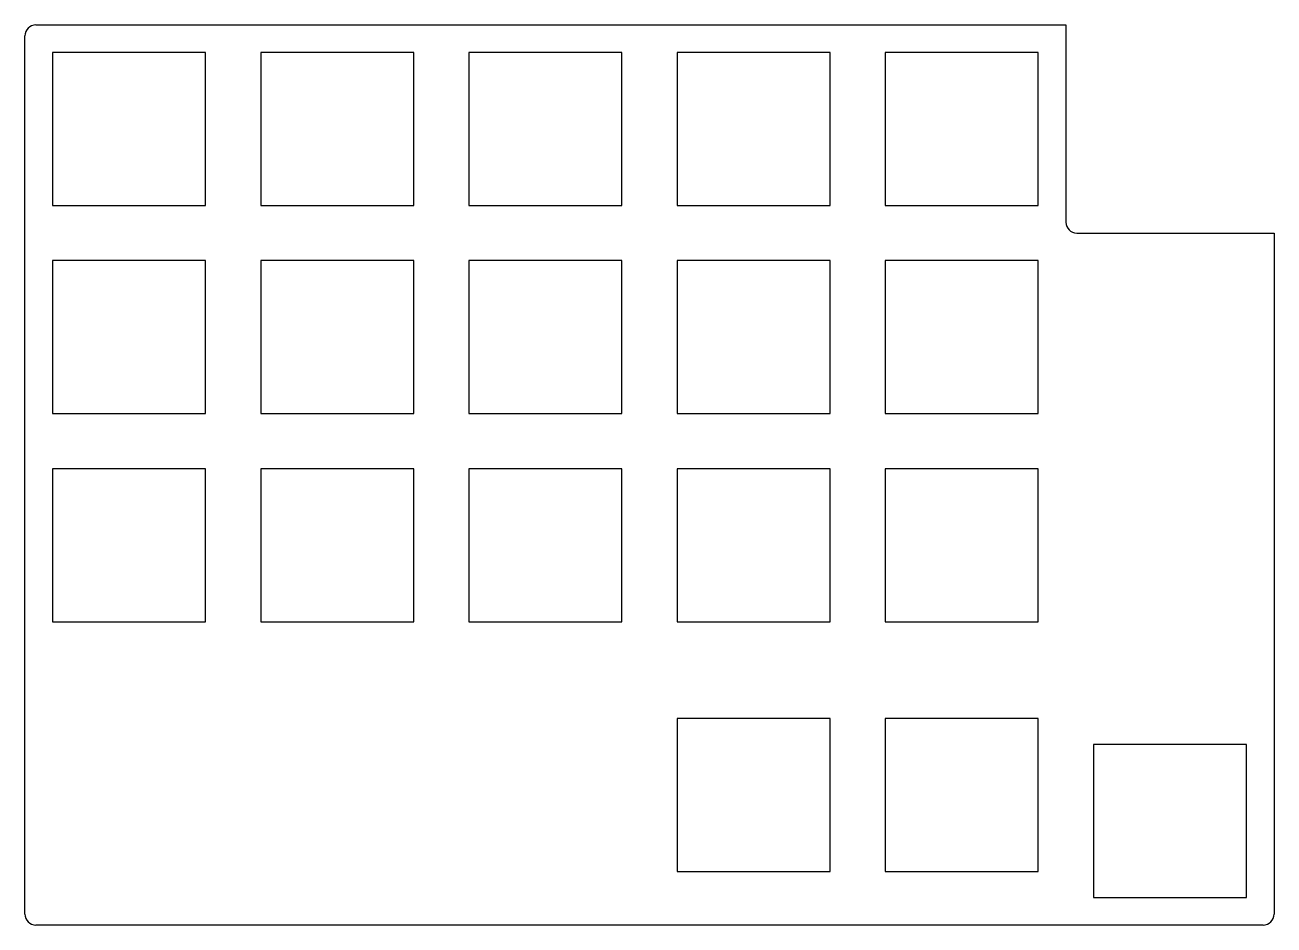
# Model space of a CAD drawing. Header units: millimetres. Extents: x 143 to 257, y -187 to -105.
import ezdxf

# ---------------------------------------------------------------- set-up
doc = ezdxf.new("R2010")
doc.units = ezdxf.units.MM

msp = doc.modelspace()

# ---------------------------------------------------------------- linework, layer by layer
for p, q in [((143.875, -104.775), (238.125, -104.775)), ((238.125, -104.775), (238.125, -122.825)), ((142.875, -186.16625), (142.875, -105.775)), ((159.4, -107.3), (145.4, -107.3)), ((145.4, -107.3), (145.4, -121.3)), ((159.4, -121.3), (159.4, -107.3)), ((178.45, -107.3), (164.45, -107.3)), ((164.45, -107.3), (164.45, -121.3)), ((178.45, -121.3), (178.45, -107.3)), ((197.5, -107.3), (183.5, -107.3)), ((183.5, -107.3), (183.5, -121.3)), ((197.5, -121.3), (197.5, -107.3)), ((216.55, -107.3), (202.55, -107.3)), ((202.55, -107.3), (202.55, -121.3)), ((216.55, -121.3), (216.55, -107.3)), ((235.6, -107.3), (221.6, -107.3)), ((221.6, -107.3), (221.6, -121.3)), ((235.6, -121.3), (235.6, -107.3)), ((145.4, -121.3), (159.4, -121.3)), ((164.45, -121.3), (178.45, -121.3)), ((183.5, -121.3), (197.5, -121.3)), ((202.55, -121.3), (216.55, -121.3)), ((221.6, -121.3), (235.6, -121.3)), ((239.125, -123.825), (257.175, -123.825)), ((257.175, -123.825), (257.175, -186.16625)), ((159.4, -126.35), (145.4, -126.35)), ((145.4, -126.35), (145.4, -140.35)), ((159.4, -140.35), (159.4, -126.35)), ((178.45, -126.35), (164.45, -126.35)), ((164.45, -126.35), (164.45, -140.35)), ((178.45, -140.35), (178.45, -126.35)), ((197.5, -126.35), (183.5, -126.35)), ((183.5, -126.35), (183.5, -140.35)), ((197.5, -140.35), (197.5, -126.35)), ((216.55, -126.35), (202.55, -126.35)), ((202.55, -126.35), (202.55, -140.35)), ((216.55, -140.35), (216.55, -126.35)), ((235.6, -126.35), (221.6, -126.35)), ((221.6, -126.35), (221.6, -140.35)), ((235.6, -140.35), (235.6, -126.35)), ((145.4, -140.35), (159.4, -140.35)), ((164.45, -140.35), (178.45, -140.35)), ((183.5, -140.35), (197.5, -140.35)), ((202.55, -140.35), (216.55, -140.35)), ((221.6, -140.35), (235.6, -140.35)), ((159.4, -145.4), (145.4, -145.4)), ((145.4, -145.4), (145.4, -159.4)), ((159.4, -159.4), (159.4, -145.4)), ((178.45, -145.4), (164.45, -145.4)), ((164.45, -145.4), (164.45, -159.4)), ((178.45, -159.4), (178.45, -145.4)), ((197.5, -145.4), (183.5, -145.4)), ((183.5, -145.4), (183.5, -159.4)), ((197.5, -159.4), (197.5, -145.4)), ((216.55, -145.4), (202.55, -145.4)), ((202.55, -145.4), (202.55, -159.4)), ((216.55, -159.4), (216.55, -145.4)), ((235.6, -145.4), (221.6, -145.4)), ((221.6, -145.4), (221.6, -159.4)), ((235.6, -159.4), (235.6, -145.4)), ((145.4, -159.4), (159.4, -159.4)), ((164.45, -159.4), (178.45, -159.4)), ((183.5, -159.4), (197.5, -159.4)), ((202.55, -159.4), (216.55, -159.4)), ((221.6, -159.4), (235.6, -159.4)), ((216.55, -168.26), (202.55, -168.26)), ((202.55, -168.26), (202.55, -182.26)), ((216.55, -182.26), (216.55, -168.26)), ((235.6, -168.26), (221.6, -168.26)), ((221.6, -168.26), (221.6, -182.26)), ((235.6, -182.26), (235.6, -168.26)), ((254.65, -170.64125), (240.65, -170.64125)), ((240.65, -170.64125), (240.65, -184.64125)), ((254.65, -184.64125), (254.65, -170.64125)), ((202.55, -182.26), (216.55, -182.26)), ((221.6, -182.26), (235.6, -182.26)), ((240.65, -184.64125), (254.65, -184.64125)), ((256.175, -187.16625), (143.875, -187.16625))]:
    msp.add_line(p, q)
for centre, start, end in [((143.875, -105.775), 90, 180), ((239.125, -122.825), 180, 270), ((143.875, -186.16625), 180, 270), ((256.175, -186.16625), 270, 0)]:
    msp.add_arc(centre, 1, start, end)

doc.saveas('drawing.dxf')
